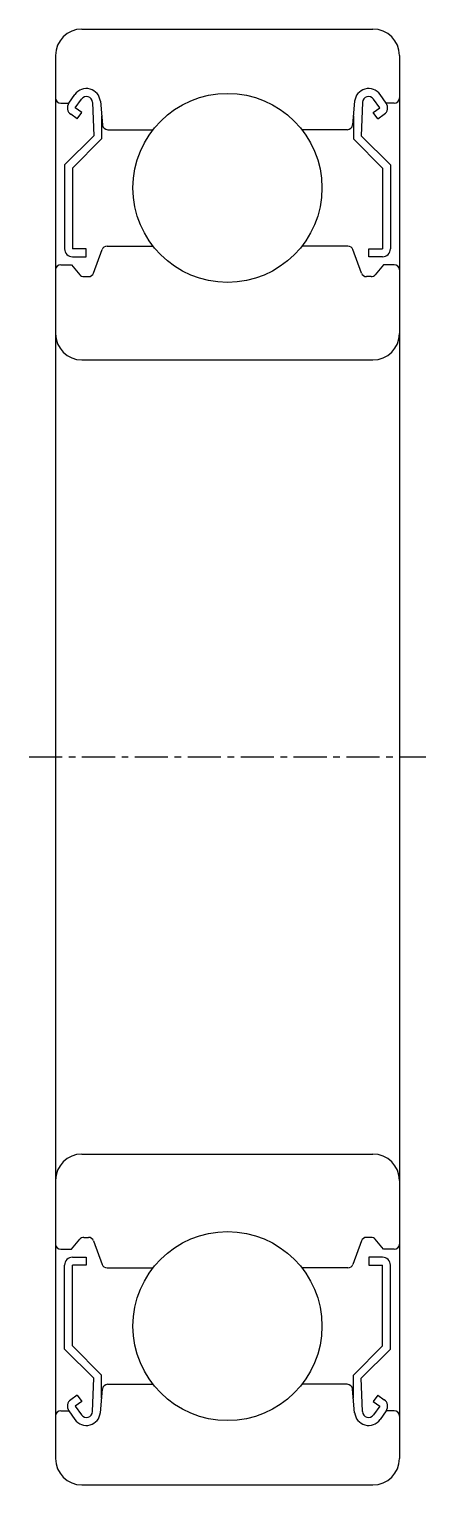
# Model space of a CAD drawing. Extents: x 84.9 to 156.7, y 81.1 to 154.5.
# Drawn here: x 141.7 to 156.7, y 99.5 to 154.5 of the extents above; entities outside this region: 2.
import ezdxf

# ---------------------------------------------------------------- set-up
doc = ezdxf.new("R2010")
doc.units = 0
doc.linetypes.add('CENTER', pattern=[2, 1.25, -0.25, 0.25, -0.25])
doc.layers.get('0').update_dxf_attribs({"linetype": 'CONTINUOUS'})
doc.layers.add('CENTER', color=1, linetype='CENTER')

msp = doc.modelspace()

# ---------------------------------------------------------------- linework, layer by layer
for p, q in [((143.685, 154.468), (154.685, 154.468)), ((142.685, 153.468), (142.685, 100.468)), ((155.685, 153.468), (155.685, 100.468)), ((143.185, 151.668), (143.417, 151.997)), ((143.431, 151.496), (143.662, 151.825)), ((154.939, 151.496), (154.708, 151.825)), ((155.186, 151.668), (154.954, 151.997)), ((142.885, 151.668), (143.186, 151.668)), ((143.676, 151.323), (143.431, 151.496)), ((143.504, 151.078), (143.676, 151.323)), ((144.081, 151.701), (144.127, 150.442)), ((144.379, 151.74), (144.458, 150.85)), ((153.992, 151.74), (153.913, 150.85)), ((154.29, 151.701), (154.243, 150.442)), ((154.694, 151.323), (154.939, 151.496)), ((154.866, 151.078), (154.694, 151.323)), ((155.485, 151.668), (155.185, 151.668)), ((143.504, 151.078), (143.259, 151.249)), ((144.427, 151.189), (144.427, 150.318)), ((153.943, 151.189), (153.943, 150.318)), ((154.866, 151.078), (155.112, 151.249)), ((144.127, 150.442), (143.027, 149.342)), ((144.427, 150.318), (143.327, 149.218)), ((144.657, 150.668), (146.371, 150.668)), ((153.714, 150.668), (151.999, 150.668)), ((153.943, 150.318), (155.043, 149.218)), ((154.243, 150.442), (155.343, 149.342)), ((143.027, 149.342), (143.027, 146.168)), ((143.327, 149.218), (143.327, 146.168)), ((155.043, 149.218), (155.043, 146.168)), ((155.343, 149.342), (155.343, 146.168)), ((143.847, 146.168), (143.327, 146.168)), ((143.327, 145.868), (143.847, 145.868)), ((143.847, 145.868), (143.847, 146.168)), ((144.119, 145.249), (144.443, 146.136)), ((144.631, 146.268), (146.371, 146.268)), ((153.74, 146.268), (151.999, 146.268)), ((154.252, 145.249), (153.928, 146.136)), ((154.523, 145.868), (154.523, 146.168)), ((154.523, 146.168), (155.043, 146.168)), ((155.043, 145.868), (154.523, 145.868)), ((142.885, 145.568), (143.285, 145.568)), ((143.285, 145.568), (143.603, 145.189)), ((155.086, 145.568), (154.768, 145.189)), ((155.485, 145.568), (155.086, 145.568)), ((143.756, 145.118), (143.931, 145.118)), ((154.615, 145.118), (154.44, 145.118)), ((143.685, 141.968), (154.685, 141.968)), ((143.685, 111.968), (154.685, 111.968)), ((142.885, 108.368), (143.285, 108.368)), ((143.285, 108.368), (143.603, 108.746)), ((143.756, 108.818), (143.931, 108.818)), ((144.119, 108.686), (144.443, 107.799)), ((154.252, 108.686), (153.928, 107.799)), ((154.615, 108.818), (154.44, 108.818)), ((155.086, 108.368), (154.768, 108.746)), ((155.485, 108.368), (155.086, 108.368)), ((143.327, 108.068), (143.847, 108.068)), ((143.847, 108.068), (143.847, 107.768)), ((154.523, 108.068), (154.523, 107.768)), ((155.043, 108.068), (154.523, 108.068)), ((143.027, 104.594), (143.027, 107.768)), ((143.327, 104.718), (143.327, 107.768)), ((143.847, 107.768), (143.327, 107.768)), ((144.631, 107.668), (146.371, 107.668)), ((153.74, 107.668), (151.999, 107.668)), ((154.523, 107.768), (155.043, 107.768)), ((155.043, 104.718), (155.043, 107.768)), ((155.343, 104.594), (155.343, 107.768)), ((144.127, 103.494), (143.027, 104.594)), ((144.427, 103.618), (143.327, 104.718)), ((153.943, 103.618), (155.043, 104.718)), ((154.243, 103.494), (155.343, 104.594)), ((144.081, 102.234), (144.127, 103.494)), ((144.427, 102.747), (144.427, 103.618)), ((153.943, 102.747), (153.943, 103.618)), ((154.29, 102.234), (154.243, 103.494)), ((143.504, 102.858), (143.259, 102.686)), ((143.504, 102.858), (143.676, 102.613)), ((144.379, 102.196), (144.458, 103.085)), ((144.657, 103.268), (146.371, 103.268)), ((153.714, 103.268), (151.999, 103.268)), ((153.992, 102.196), (153.913, 103.085)), ((154.866, 102.858), (154.694, 102.613)), ((154.866, 102.858), (155.112, 102.686)), ((143.676, 102.613), (143.431, 102.44)), ((143.431, 102.44), (143.662, 102.111)), ((154.694, 102.613), (154.939, 102.44)), ((154.939, 102.44), (154.708, 102.111)), ((142.885, 102.268), (143.186, 102.268)), ((143.185, 102.268), (143.417, 101.938)), ((155.186, 102.268), (154.954, 101.938)), ((155.485, 102.268), (155.185, 102.268)), ((143.685, 99.468), (154.685, 99.468)), ((146.735, 99.468), (146.735, 99.468)), ((149.185, 99.468), (149.186, 99.468))]:
    msp.add_line(p, q)
for centre in [(149.185, 148.468), (149.185, 105.468)]:
    msp.add_circle(centre, 3.572)
for centre, radius, start, end in [((143.685, 153.468), 1, 90, 180), ((154.685, 153.468), 1, 0, 90), ((142.885, 151.868), 0.2, 180, 270), ((143.851, 151.693), 0.53, 5.0651, 144.9356), ((143.851, 151.693), 0.23, 2.1311, 144.9356), ((154.52, 151.693), 0.53, 35.0644, 174.9349), ((154.52, 151.693), 0.23, 35.0644, 177.8689), ((155.485, 151.868), 0.2, 270, 0), ((143.431, 151.495), 0.3, 144.9356, 235.0377), ((154.94, 151.495), 0.3, 304.9623, 35.0644), ((144.657, 150.868), 0.2, 185.0651, 270), ((153.714, 150.868), 0.2, 270, 354.9349), ((143.327, 146.168), 0.3, 180, 270), ((144.631, 146.068), 0.2, 90, 159.9703), ((153.74, 146.068), 0.2, 20.0297, 90), ((155.043, 146.168), 0.3, 270, 0), ((142.885, 145.368), 0.2, 90, 180), ((143.931, 145.318), 0.2, 270, 339.9703), ((154.44, 145.318), 0.2, 200.0297, 270), ((155.485, 145.368), 0.2, 0, 90), ((143.756, 145.318), 0.2, 219.9991, 270), ((154.615, 145.318), 0.2, 270, 320.0009), ((143.685, 142.968), 1, 180, 270), ((154.685, 142.968), 1, 270, 0), ((143.685, 110.968), 1, 90, 180), ((154.685, 110.968), 1, 0, 90), ((142.885, 108.568), 0.2, 180, 270), ((143.756, 108.618), 0.2, 90, 140.0009), ((143.931, 108.618), 0.2, 20.0297, 90), ((154.44, 108.618), 0.2, 90, 159.9703), ((154.615, 108.618), 0.2, 39.9991, 90), ((155.485, 108.568), 0.2, 270, 0), ((143.327, 107.768), 0.3, 90, 180), ((155.043, 107.768), 0.3, 0, 90), ((144.631, 107.868), 0.2, 200.0297, 270), ((153.74, 107.868), 0.2, 270, 339.9703), ((144.657, 103.068), 0.2, 90, 174.9349), ((153.714, 103.068), 0.2, 5.0651, 90), ((143.431, 102.44), 0.3, 124.9623, 215.0644), ((154.94, 102.44), 0.3, 324.9356, 55.0377), ((142.885, 102.068), 0.2, 90, 180), ((143.851, 102.243), 0.53, 215.0644, 354.9349), ((143.851, 102.243), 0.23, 215.0644, 357.8689), ((154.52, 102.243), 0.53, 185.0651, 324.9356), ((154.52, 102.243), 0.23, 182.1311, 324.9356), ((155.485, 102.068), 0.2, 0, 90), ((143.685, 100.468), 1, 180, 270), ((154.685, 100.468), 1, 270, 0)]:
    msp.add_arc(centre, radius, start, end)
at = {"layer": 'CENTER', "color": 1, "linetype": 'CENTER'}
msp.add_line((141.685, 126.968), (156.685, 126.968), dxfattribs=at)

# ---------------------------------------------------------------- texts
for p in [(84.726, 88.582), (84.726, 81.082)]:
    msp.add_text('C6006ZZ', height=2).set_placement(p)

doc.saveas('drawing.dxf')
